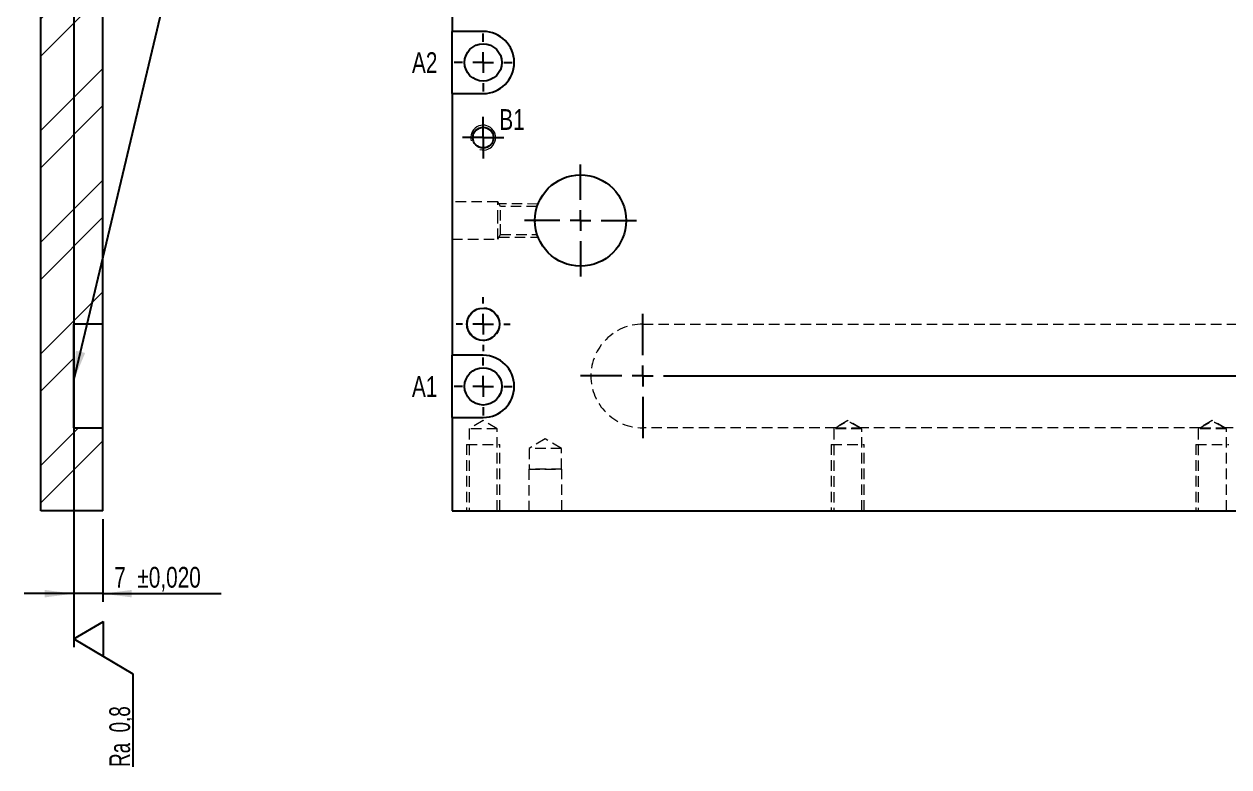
# Model space of a CAD drawing. Header units: millimetres. Extents: x -5 to 1672, y 0 to 1180.
# Drawn here: x 1157.9 to 1448.7, y 496.5 to 675.7 of the extents above; entities that cross this region are included whole.
import ezdxf

# ---------------------------------------------------------------- set-up
doc = ezdxf.new("R2010")
doc.units = ezdxf.units.MM
doc.header["$LTSCALE"] = 2
doc.linetypes.add('HIDDEN', pattern=[1.905, 1.27, -0.635])
doc.layers.add('SLD-0', color=7, linetype='Continuous')
doc.styles.add('SLDTEXTSTYLE0', font='TXT', dxfattribs={"width": 0.75})
doc.styles.add('SLDTEXTSTYLE3', font='TXT', dxfattribs={"width": 0.678571})
doc.dimstyles.new('SLDDIMSTYLE11', dxfattribs={"dimtxt": 0.18, "dimasz": 7, "dimexe": 0, "dimexo": 0.0625, "dimgap": 0, "dimtad": 0, "dimtih": 1, "dimtoh": 1, "dimdec": 0, "dimrnd": 1e-09, "dimzin": 0, "dimdsep": 46, "dimtxsty": 'Standard', "dimsah": 1, "dimcen": 0.09, "dimadec": 0, "dimazin": 0, "dimtfac": 7, "dimtdec": 0, "dimtofl": 0, "dimtmove": 0, "dimatfit": 3, "dimfxl": 1, "dimfrac": 2, "dimtolj": 1, "dimtzin": 0, "dimarcsym": 0})
doc.dimstyles.new('SLDDIMSTYLE12', dxfattribs={"dimtxt": 5, "dimasz": 7, "dimexe": 0, "dimexo": 0.0625, "dimgap": 1.25, "dimtad": 1, "dimdec": 3, "dimrnd": 1e-09, "dimzin": 12, "dimdsep": 46, "dimtxsty": 'SLDTEXTSTYLE0', "dimsah": 1, "dimcen": 0.09, "dimadec": 0, "dimazin": 3, "dimtol": 1, "dimtp": 0.02, "dimtm": 0.02, "dimtfac": 1, "dimtdec": 3, "dimtmove": 0, "dimatfit": 0, "dimfxl": 1, "dimfrac": 2, "dimtolj": 1, "dimarcsym": 0})

# ---------------------------------------------------------------- blocks, each defined once
blk = doc.blocks.new('SW_CENTERMARKSYMBOL_2')
at = {"layer": 'SLD-0', "color": 0}
for p, q in [((0, 5), (0, 15)), ((-5, 0), (-15, 0)), ((0, 0), (-2.5, 0)), ((0, 0), (0, 2.5)), ((0, 0), (2.5, 0)), ((0, 0), (0, -2.5)), ((5, 0), (15, 0)), ((5, 0), (270, 0)), ((0, -5), (0, -15))]:
    blk.add_line(p, q, dxfattribs=at)
blk = doc.blocks.new('SW_CENTERMARKSYMBOL_12')
at = {"layer": 'SLD-0', "color": 0}
for p, q in [((0, 5), (0, 7)), ((-5, 0), (-7, 0)), ((0, 0), (-2.5, 0)), ((0, 0), (0, 2.5)), ((0, 0), (0, -2.5)), ((0, 0), (2.5, 0)), ((5, 0), (7, 0)), ((0, -5), (0, -7))]:
    blk.add_line(p, q, dxfattribs=at)
blk = doc.blocks.new('SW_CENTERMARKSYMBOL_13')
at = {"layer": 'SLD-0', "color": 0}
for p, q in [((0, 5), (0, 7)), ((-5, 0), (-7, 0)), ((0, 0), (-2.5, 0)), ((0, 0), (0, 2.5)), ((0, 0), (0, -2.5)), ((0, 0), (2.5, 0)), ((5, 0), (7, 0)), ((0, -5), (0, -7))]:
    blk.add_line(p, q, dxfattribs=at)
blk = doc.blocks.new('SW_CENTERMARKSYMBOL_18')
at = {"layer": 'SLD-0', "color": 0}
for p, q in [((0, 5), (0, 6.5)), ((-5, 0), (-6.5, 0)), ((0, 0), (-2.5, 0)), ((0, 0), (0, 2.5)), ((0, 0), (0, -2.5)), ((0, 0), (2.5, 0)), ((5, 0), (6.5, 0)), ((0, -5), (0, -6.5))]:
    blk.add_line(p, q, dxfattribs=at)
blk = doc.blocks.new('SW_CENTERMARKSYMBOL_24')
at = {"layer": 'SLD-0', "color": 0}
for p, q in [((0, 2.5), (0, 5)), ((-2.5, 0), (-5, 0)), ((0, 0), (-2.5, 0)), ((0, 0), (0, 2.5)), ((0, 0), (0, -2.5)), ((0, 0), (2.5, 0)), ((2.5, 0), (5, 0)), ((0, -2.5), (0, -5))]:
    blk.add_line(p, q, dxfattribs=at)
blk = doc.blocks.new('SW_CENTERMARKSYMBOL_28')
at = {"layer": 'SLD-0', "color": 0}
for p, q in [((0, 5), (0, 13.51)), ((-5, 0), (-13.51, 0)), ((0, 0), (-2.5, 0)), ((0, 0), (0, 2.5)), ((0, 0), (0, -2.5)), ((0, 0), (2.5, 0)), ((5, 0), (13.51, 0)), ((0, -5), (0, -13.51))]:
    blk.add_line(p, q, dxfattribs=at)
blk = doc.blocks.new('_D_35')
at = {"layer": 'SLD-0'}
for p, q in [((1169.88, 806.31), (1169.88, 536.31)), ((1176.88, 556.31), (1176.88, 536.31)), ((1169.88, 538.31), (1157.88, 538.31)), ((1176.88, 538.31), (1169.88, 538.31)), ((1176.88, 538.31), (1205.49, 538.31))]:
    blk.add_line(p, q, dxfattribs=at)
for points in [[(1169.88, 538.31), (1162.88, 539.21), (1162.88, 537.41)], [(1176.88, 538.31), (1183.88, 537.41), (1183.88, 539.21)]]:
    blk.add_solid(points, dxfattribs=at)
at = {"layer": 'SLD-0', "char_height": 5, "attachment_point": 1, "style": 'SLDTEXTSTYLE0'}
for s, insert in [('7', (1179.66, 544.76)), ('±0,020', (1185.23, 544.76))]:
    blk.add_mtext(s, dxfattribs=dict(at, insert=insert))
blk = doc.blocks.new('SW_SFSYMBOL_12')
at = {"layer": 'SLD-0', "color": 0}
for p, q in [((-15.03, 309.79), (-15.03, 28.86)), ((-15.03, 30.86), (-7.88, 35.08)), ((-7.88, 26.65), (-7.88, 35.08)), ((-15.03, 30.86), (-0.74, 22.44)), ((-0.74, 22.44), (-0.74, 0))]:
    blk.add_line(p, q, dxfattribs=at)
at = {"layer": 'SLD-0', "color": 0, "insert": (-6.45, 0), "char_height": 5, "attachment_point": 1, "rotation": 90, "style": 'SLDTEXTSTYLE3'}
blk.add_mtext('Ra  0,8', dxfattribs=at)

msp = doc.modelspace()

# ---------------------------------------------------------------- hatches: boundary and pattern name
at = {"linetype": 'Continuous', "lineweight": 18}
h = msp.add_hatch(dxfattribs=at)
h.set_pattern_fill('ANSI32', scale=2, style=0)
h.paths.add_polyline_path([(1176.8830349, 578.3130997), (1169.8830349, 578.3130997), (1169.8830349, 603.3130997), (1176.8830349, 603.3130997), (1176.8830349, 808.3130997), (1169.8830349, 808.3130997), (1169.8830349, 833.3130997), (1176.8830349, 833.3130997), (1176.8830349, 850.8130997), (1161.8830349, 850.8130997), (1161.8830349, 558.3130997), (1176.8830349, 558.3130997)], flags=0)

# ---------------------------------------------------------------- linework, layer by layer
at = {"color": 7, "linetype": 'Continuous', "lineweight": 25}
for p, q in [((1161.8830349, 558.3130997), (1161.8830349, 850.8130997)), ((1176.8830349, 603.3130997), (1176.8830349, 808.3130997)), ((1261.1948313, 737.0630497), (1261.1948313, 673.9381497)), ((1268.6948313, 673.9381497), (1261.1948313, 673.9381497)), ((1261.1948313, 658.9380497), (1261.1948313, 673.9381497)), ((1261.1948313, 658.9380497), (1261.1948313, 595.8131497)), ((1261.1948313, 658.9380497), (1268.6948313, 658.9380497)), ((1176.8830349, 603.3130997), (1169.8830349, 603.3130997)), ((1169.8830349, 578.3130997), (1169.8830349, 603.3130997)), ((1176.8830349, 578.3130997), (1176.8830349, 603.3130997)), ((1268.6948313, 595.8131497), (1261.1948313, 595.8131497)), ((1261.1948313, 580.8130497), (1261.1948313, 595.8131497)), ((1261.1948313, 580.8130497), (1261.1948313, 558.3130997)), ((1261.1948313, 580.8130497), (1268.6948313, 580.8130497)), ((1169.8830349, 578.3130997), (1176.8830349, 578.3130997)), ((1176.8830349, 558.3130997), (1176.8830349, 578.3130997)), ((1176.8830349, 558.3130997), (1161.8830349, 558.3130997)), ((1261.1948313, 558.3130997), (1628.1948313, 558.3130997))]:
    msp.add_line(p, q, dxfattribs=at)
at = {"color": 190, "linetype": 'HIDDEN', "lineweight": 18}
for p, q in [((1272.1948313, 632.8130997), (1261.1948313, 632.8130997)), ((1272.1948313, 628.3130997), (1272.1948313, 632.8130997)), ((1272.8557779, 631.7130997), (1272.1948313, 632.8130997)), ((1272.8557779, 628.3130997), (1272.8557779, 631.7130997)), ((1281.71065, 631.7130997), (1272.8557779, 631.7130997)), ((1272.1948313, 623.8130997), (1272.1948313, 628.3130997)), ((1272.8557779, 624.9130997), (1272.8557779, 628.3130997)), ((1261.1948313, 623.8130997), (1272.1948313, 623.8130997)), ((1272.1948313, 623.8130997), (1272.8557779, 624.9130997)), ((1272.8557779, 624.9130997), (1281.7140926, 624.9130997)), ((1307.1948313, 603.3130997), (1582.1948313, 603.3130997)), ((1268.6948313, 580.1060258), (1265.2948313, 578.0630997)), ((1272.0948313, 578.0630997), (1268.6948313, 580.1060258)), ((1356.6948313, 580.1060258), (1353.2948313, 578.0630997)), ((1360.0948313, 578.0630997), (1356.6948313, 580.1060258)), ((1444.6948313, 580.1060258), (1441.2948313, 578.0630997)), ((1448.0948313, 578.0630997), (1444.6948313, 580.1060258)), ((1272.0948313, 578.0630997), (1265.2948313, 578.0630997)), ((1265.2948313, 578.0630997), (1265.2948313, 558.3130997)), ((1272.0948313, 558.3130997), (1272.0948313, 578.0630997)), ((1353.7530904, 578.3130997), (1307.1948313, 578.3130997)), ((1360.0948313, 578.0630997), (1353.2948313, 578.0630997)), ((1353.2948313, 578.0630997), (1353.2948313, 558.3130997)), ((1353.7530904, 578.3130997), (1359.6365721, 578.3130997)), ((1441.7530904, 578.3130997), (1359.6365721, 578.3130997)), ((1360.0948313, 558.3130997), (1360.0948313, 578.0630997)), ((1448.0948313, 578.0630997), (1441.2948313, 578.0630997)), ((1441.2948313, 578.0630997), (1441.2948313, 558.3130997)), ((1441.7530904, 578.3130997), (1447.6365721, 578.3130997)), ((1529.7530904, 578.3130997), (1447.6365721, 578.3130997)), ((1448.0948313, 558.3130997), (1448.0948313, 578.0630997)), ((1283.6948313, 575.6564561), (1279.7948313, 573.3130997)), ((1287.5948313, 573.3130997), (1279.7948313, 573.3130997)), ((1279.7948313, 573.3130997), (1279.7948313, 568.3731857)), ((1287.5948313, 573.3130997), (1283.6948313, 575.6564561)), ((1287.5948313, 568.3731857), (1287.5948313, 573.3130997)), ((1279.7948313, 568.3731857), (1279.6948313, 568.3130997)), ((1287.6948313, 568.3130997), (1279.6948313, 568.3130997)), ((1279.6948313, 568.3130997), (1279.6948313, 558.3130997)), ((1279.7948313, 568.3731857), (1287.5948313, 568.3731857)), ((1287.6948313, 568.3130997), (1287.5948313, 568.3731857)), ((1287.6948313, 558.3130997), (1287.6948313, 568.3130997))]:
    msp.add_line(p, q, dxfattribs=at)
at = {"color": 7, "linetype": 'HIDDEN', "lineweight": 18}
for p, q in [((1281.9312951, 632.298062), (1272.4952616, 632.3130997)), ((1281.9312951, 632.298062), (1281.8826274, 632.16704)), ((1281.9206994, 632.2703443), (1281.9312951, 632.298062)), ((1281.2045538, 628.4223937), (1281.2038416, 628.0118394)), ((1272.4952616, 624.3130997), (1281.9371463, 624.3130997)), ((1264.6948313, 574.3130997), (1264.6948313, 558.3130997)), ((1264.6948313, 574.3130997), (1264.739508, 574.3130997)), ((1264.739508, 574.3130997), (1272.6948313, 574.3130997)), ((1272.6948313, 558.3130997), (1272.6948313, 574.3130997)), ((1352.6948313, 574.3130997), (1352.6948313, 558.3130997)), ((1352.6948313, 574.3130997), (1352.739508, 574.3130997)), ((1352.739508, 574.3130997), (1360.6948313, 574.3130997)), ((1360.6948313, 558.3130997), (1360.6948313, 574.3130997)), ((1440.6948313, 574.3130997), (1440.6948313, 558.3130997)), ((1440.6948313, 574.3130997), (1440.739508, 574.3130997))]:
    msp.add_line(p, q, dxfattribs=at)
at = {"color": 7, "linetype": 'Continuous', "lineweight": 25}
for centre, radius in [((1268.6948313, 666.4380997), 4.5), ((1268.6948313, 648.3130997), 2.5), ((1292.1948313, 628.3130997), 11.01), ((1268.6948313, 603.3130997), 3.9), ((1268.6948313, 588.3130997), 4.5)]:
    msp.add_circle(centre, radius, dxfattribs=at)
at = {"color": 190, "linetype": 'HIDDEN', "lineweight": 18}
msp.add_circle((1268.6948313, 603.3130997), 4, dxfattribs=at)
at = {"color": 7, "linetype": 'Continuous', "lineweight": 25}
for centre in [(1268.6948313, 666.4380997), (1268.6948313, 588.3130997)]:
    msp.add_arc(centre, 7.50005, 270, 90, dxfattribs=at)
at = {"color": 7, "linetype": 'Continuous', "lineweight": 18}
msp.add_arc((1268.6948313, 648.3130997), 3, 255, 195, dxfattribs=at)
at = {"color": 190, "linetype": 'HIDDEN', "lineweight": 18}
msp.add_arc((1307.1948313, 590.8130997), 12.5, 90, 270, dxfattribs=at)
for points in [[(1353.7530904, 578.3130997), (1354.2301319, 578.5956824), (1354.7073429, 578.8779937), (1355.4298328, 579.2899912), (1355.6712737, 579.4263073), (1356.0424733, 579.6138038), (1356.1677469, 579.6737688), (1356.4268883, 579.7706687), (1356.5632067, 579.8066382), (1356.7702965, 579.8050368), (1356.8401466, 579.7953712), (1356.9742907, 579.7638587), (1357.0397071, 579.7422968), (1357.2333783, 579.6685704), (1357.3584446, 579.6083529), (1357.7276046, 579.4211519), (1357.9678007, 579.2855055), (1358.6866613, 578.8753959), (1359.1617503, 578.5943675), (1359.6365721, 578.3130997)], [(1441.7530904, 578.3130997), (1442.2301319, 578.5956824), (1442.7073429, 578.8779937), (1443.4298328, 579.2899912), (1443.6712737, 579.4263073), (1444.0424733, 579.6138038), (1444.1677469, 579.6737688), (1444.4268883, 579.7706687), (1444.5632067, 579.8066382), (1444.7702965, 579.8050368), (1444.8401466, 579.7953712), (1444.9742907, 579.7638587), (1445.0397071, 579.7422968), (1445.2333783, 579.6685704), (1445.3584446, 579.6083529), (1445.7276046, 579.4211519), (1445.9678007, 579.2855055), (1446.6866613, 578.8753959), (1447.1617503, 578.5943675), (1447.6365721, 578.3130997)]]:
    msp.add_open_spline(points, degree=3, knots=[0, 0, 0, 0, 0.25, 0.25, 0.375, 0.375, 0.4375, 0.4375, 0.5, 0.5, 0.53125, 0.53125, 0.5625, 0.5625, 0.625, 0.625, 0.75, 0.75, 1, 1, 1, 1], dxfattribs=at)
at = {"color": 7, "linetype": 'HIDDEN', "lineweight": 18}
msp.add_open_spline([(1440.739508, 574.3130997), (1441.0909558, 574.3130997), (1441.7626238, 574.3130997), (1442.6948313, 574.3130997), (1443.8047475, 574.3130997), (1444.9937516, 574.3130997), (1446.1561954, 574.3130997), (1447.1887905, 574.3130997), (1447.9997864, 574.3130997), (1448.5171225, 574.3130997), (1448.6948313, 574.3130997), (1448.660117, 574.3130997), (1448.6948313, 574.3130997)], degree=3, knots=[0, 0, 0, 0, 0.1000184853, 0.2000164314, 0.3000143775, 0.4000123235, 0.5000102696, 0.6000082157, 0.7000061618, 0.8000041078, 0.9000020539, 1, 1, 1, 1], dxfattribs=at)

# ---------------------------------------------------------------- block references
at = {"layer": 'SLD-0'}
for name, p in [('SW_SFSYMBOL_12', (1184.9091922, 496.5263477)), ('SW_CENTERMARKSYMBOL_13', (1268.6948313, 666.4380997)), ('SW_CENTERMARKSYMBOL_24', (1268.6948313, 648.3130997)), ('SW_CENTERMARKSYMBOL_28', (1292.1948313, 628.3130997)), ('SW_CENTERMARKSYMBOL_18', (1268.6948313, 603.3130997)), ('SW_CENTERMARKSYMBOL_2', (1307.1948313, 590.8130997)), ('SW_CENTERMARKSYMBOL_12', (1268.6948313, 588.3130997))]:
    msp.add_blockref(name, p, dxfattribs=at)

# ---------------------------------------------------------------- texts
at = {"layer": 'SLD-0', "char_height": 5, "attachment_point": 1, "style": 'SLDTEXTSTYLE0'}
for s, insert in [('A2', (1251.5083315, 668.901911)), ('B1', (1272.5935451, 655.1830598)), ('A1', (1251.5083315, 590.776911))]:
    msp.add_mtext(s, dxfattribs=dict(at, insert=insert))

# ---------------------------------------------------------------- dimensions: what is measured, and where the dimension line sits
at = {"layer": 'SLD-0'}
dim = msp.add_linear_dim(base=(1169.8830349, 538.3130997), p1=(1176.8830349, 558.3130997), p2=(1169.8830349, 808.3130997), dimstyle='SLDDIMSTYLE12', dxfattribs=at)
dim.commit()
dim.dimension.update_dxf_attribs({"geometry": '_D_35', "text_midpoint": (1192.5774793, 538.3130997), "dimtype": 160})

# ---------------------------------------------------------------- leaders
msp.add_leader([(1169.8830349, 589.8322423), (1197.4341813, 705.3989484), (1210.1341813, 705.3989484)], dimstyle='SLDDIMSTYLE11', dxfattribs=at)

doc.saveas('drawing.dxf')
